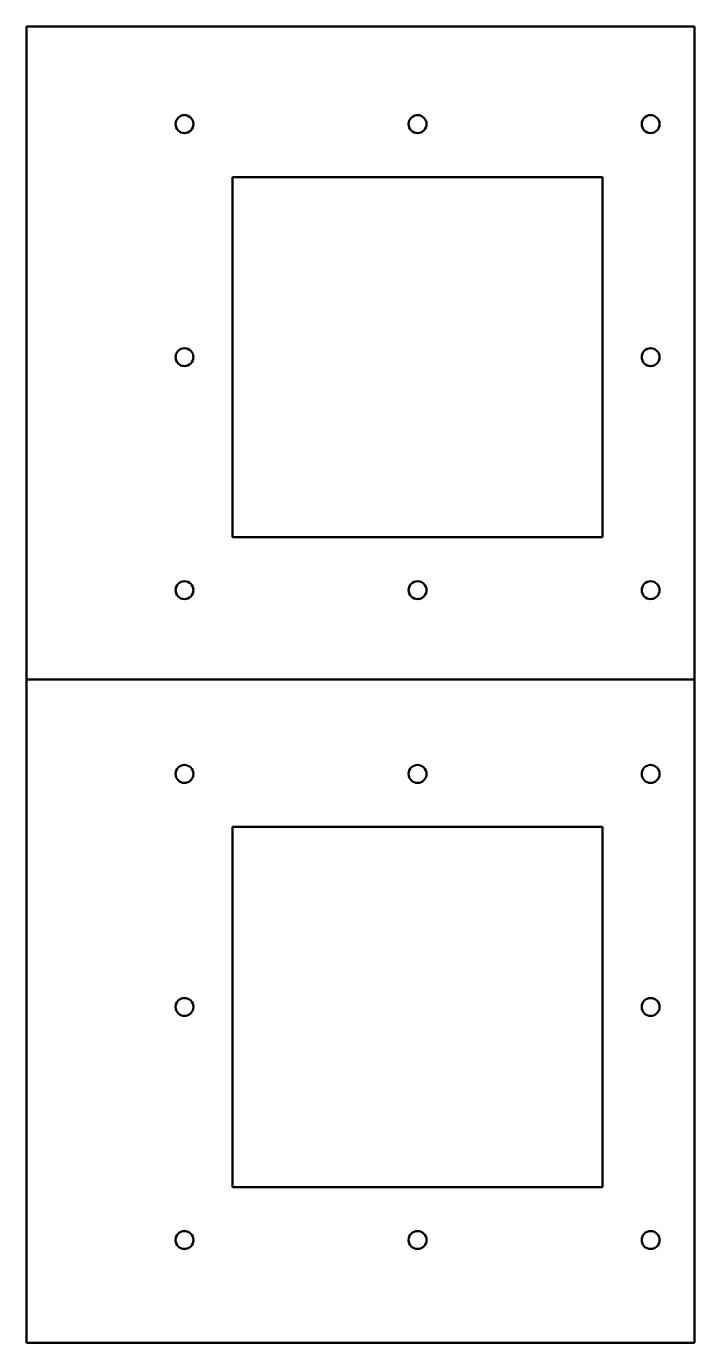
# Model space of a CAD drawing. Header units: millimetres. Extents: x 0 to 205, y 0 to 404.
import ezdxf

# ---------------------------------------------------------------- set-up
doc = ezdxf.new("R2010")
doc.units = ezdxf.units.MM
for name, color, linetype, lineweight in [('IV_BEND_DOWN', 7, 'Continuous', 50), ('IV_INTERIOR_PROFILES', 7, 'Continuous', 50), ('IV_OUTER_PROFILE', 7, 'Continuous', 50)]:
    doc.layers.add(name, color=color, linetype=linetype, lineweight=lineweight)

msp = doc.modelspace()

# ---------------------------------------------------------------- linework, layer by layer
at = {"layer": 'IV_BEND_DOWN'}
msp.add_line((0, 203.45), (205, 203.45), dxfattribs=at)
at = {"layer": 'IV_INTERIOR_PROFILES'}
for p, q in [((63.25, 247.14), (63.25, 357.64)), ((63.25, 357.64), (176.75, 357.64)), ((176.75, 357.64), (176.75, 247.14)), ((176.75, 247.14), (63.25, 247.14)), ((63.25, 47.75), (63.25, 158.25)), ((63.25, 158.25), (176.75, 158.25)), ((176.75, 158.25), (176.75, 47.75)), ((176.75, 47.75), (63.25, 47.75))]:
    msp.add_line(p, q, dxfattribs=at)
for centre in [(48.5, 373.89), (120, 373.89), (191.5, 373.89), (48.5, 302.39), (191.5, 302.39), (48.5, 230.89), (120, 230.89), (191.5, 230.89), (48.5, 174.5), (120, 174.5), (191.5, 174.5), (48.5, 103), (191.5, 103), (48.5, 31.5), (120, 31.5), (191.5, 31.5)]:
    msp.add_circle(centre, 2.75, dxfattribs=at)
at = {"layer": 'IV_OUTER_PROFILE'}
for p, q in [((0, 0), (0, 403.89)), ((0, 403.89), (205, 403.89)), ((205, 403.89), (205, 0)), ((205, 0), (0, 0))]:
    msp.add_line(p, q, dxfattribs=at)

doc.saveas('drawing.dxf')
